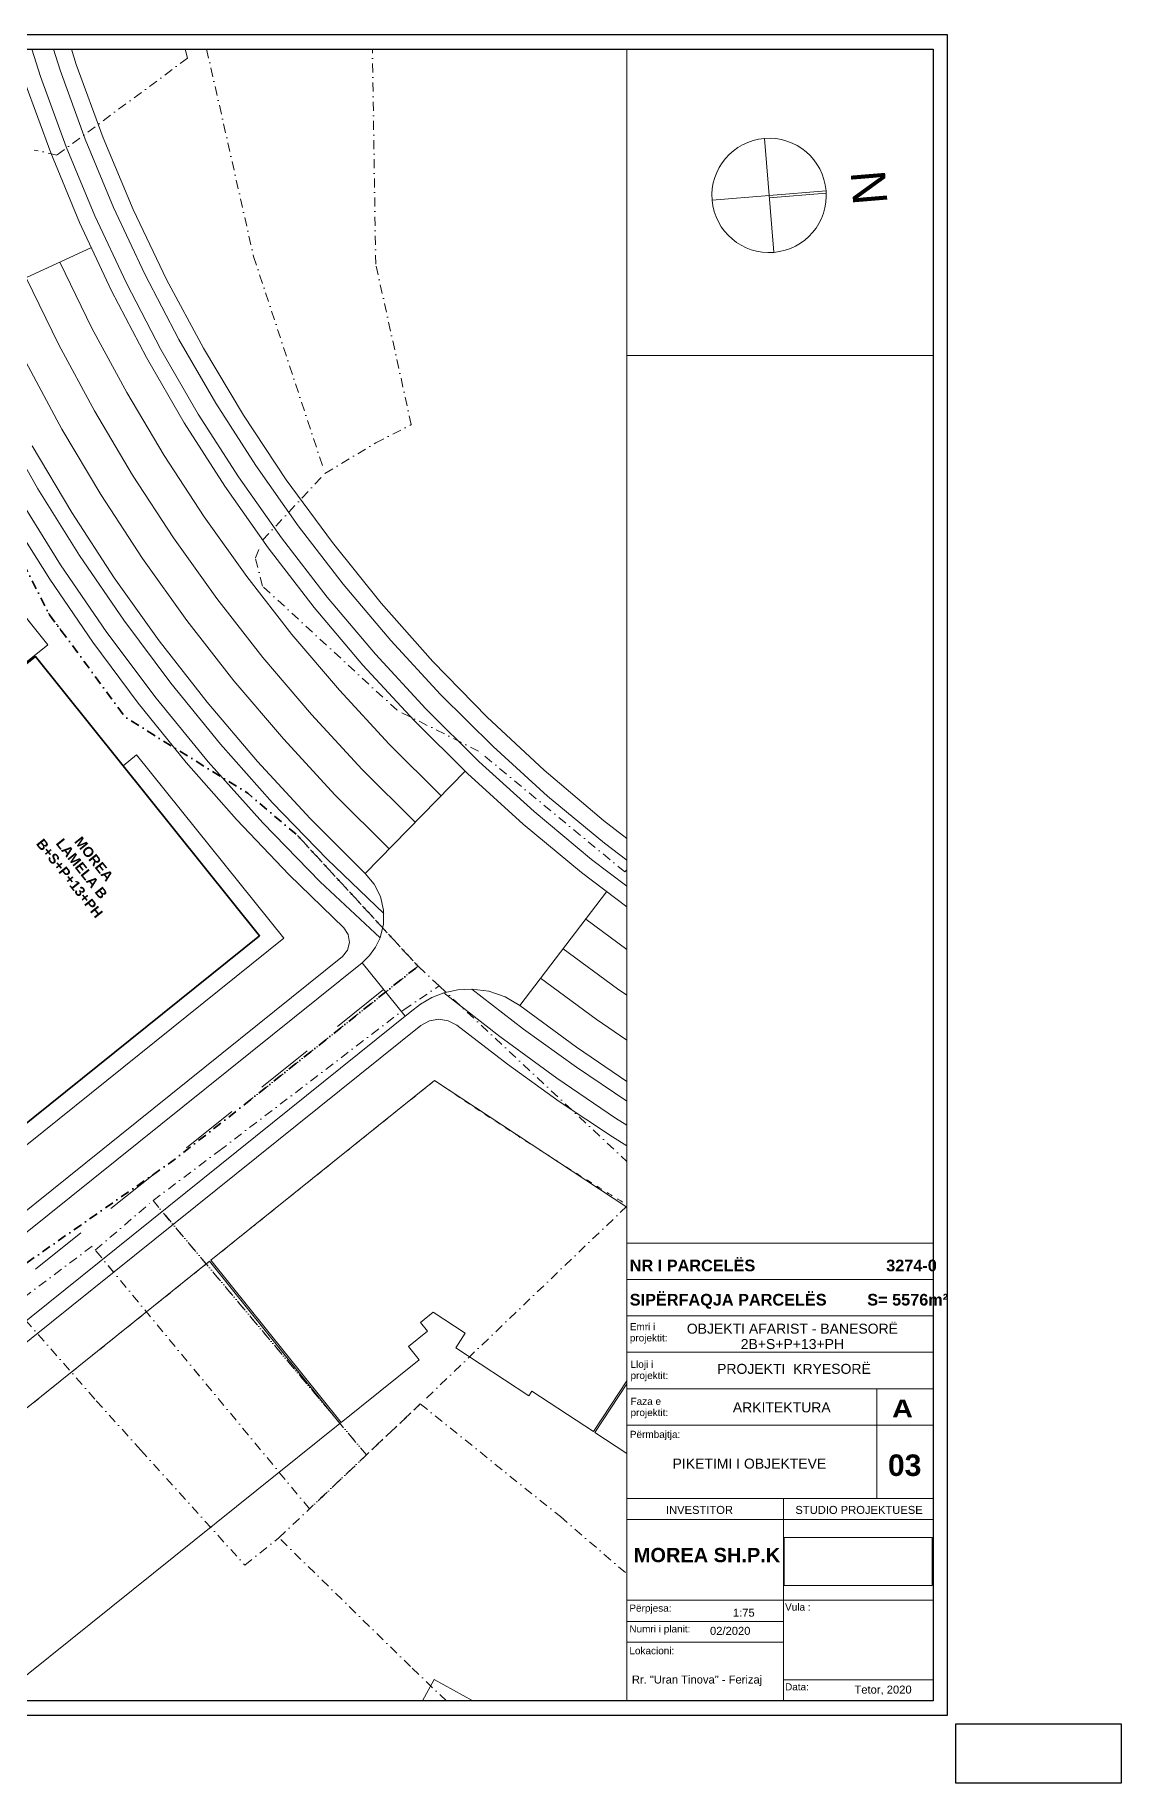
# Model space of a CAD drawing. Header units: centimetres. Extents: x 13137 to 37050, y -49019 to -33132.
# Drawn here: x 27549 to 37050, y -49019 to -33725 of the extents above; entities that cross this region are included whole.
import ezdxf

# ---------------------------------------------------------------- set-up
doc = ezdxf.new("R2010")
doc.units = ezdxf.units.CM
doc.header["$MEASUREMENT"] = 0
doc.header["$XCLIPFRAME"] = 0
doc.linetypes.add('Dashed', pattern=[105.833333, 52.916667, -52.916667])
doc.linetypes.add('Dot & Dashed', pattern=[167.569441, 79.375, -44.097222, 0, -44.097218])
for name, color, linetype, lineweight, true_color in [('A - Bodrumi -1 Polyline_Pen_No__23', 7, 'Continuous', 20, 0xff6600), ('A - Dimensionimi_Pen_No__102', 7, 'Continuous', 13, 0xcccccc), ('A - Fleta_Pen_No__156', 7, 'Continuous', 20, 0x54689e), ('A - Fleta_Pen_No__161', 7, 'Continuous', 13, 0x6a6a6a), ('A - Parcelat_Pen_No__102', 7, 'Continuous', 13, 0xcccccc), ('Drawing & Figure_Pen_No__8', 7, 'Continuous', 35, 0xa80f02)]:
    doc.layers.add(name, color=color, linetype=linetype, lineweight=lineweight, true_color=true_color)
for name, color, linetype, lineweight in [('A - Fleta_Pen_No__1', 7, 'Continuous', 13), ('A - Fleta_Pen_No__42', 8, 'Continuous', 25), ('A - objekti 1 gjendja faktike_Pen_No__2', 8, 'Continuous', 15), ('A - Parcelat gjeodezike_Pen_No__101', 252, 'Continuous', 13), ('A - Parcelat_Pen_No__101', 252, 'Continuous', 13), ('A - Perdhesa Polyine_Pen_No__6', 5, 'Continuous', 35), ('A - Rrugë_Pen_No__1', 7, 'Continuous', 13), ('A- Ndertesat_Pen_No__1', 7, 'Continuous', 13), ('A- Ndertesat_Pen_No__101', 252, 'Continuous', 13), ('AA - Vija ndërtimore_Pen_No__101', 252, 'Continuous', 13)]:
    doc.layers.add(name, color=color, linetype=linetype, lineweight=lineweight)
doc.layers.add('Drawing & Figure', color=7, linetype='Continuous')
doc.styles.add('GENERATED_STYLE_1', font='arial.ttf')
doc.styles.add('GENERATED_STYLE_2', font='arialbd.ttf')
doc.styles.add('GENERATED_STYLE_3', font='')
doc.styles.get('GENERATED_STYLE_3').set_extended_font_data('Arial Black')
picture_1 = doc.add_image_def('image1.bmp', size_in_pixel=(1174, 380))

msp = doc.modelspace()

# ---------------------------------------------------------------- linework, layer by layer
at = {"layer": 'A - Bodrumi -1 Polyline_Pen_No__23', "color": 30, "linetype": 'Continuous', "lineweight": 20, "true_color": 0xff6600}
for points in [[(24120, -37427), (25020, -39269), (25950, -40430), (27661, -39060), (26802, -37987), (26863, -37938), (26132, -36444)], [(24120, -37427), (25020, -39269), (25950, -40430), (27661, -39060), (26770, -37948), (26840, -37892), (26132, -36444)]]:
    msp.add_lwpolyline(points, close=True, dxfattribs=at)
at = {"layer": 'A - Fleta_Pen_No__161', "color": 251, "linetype": 'Continuous', "lineweight": 13, "true_color": 0x6a6a6a}
for p, q in [((34012, -35627), (33930, -34631)), ((34469, -35088), (33473, -35170)), ((33973, -35151), (34471, -35110)), ((32727, -36529), (35406, -36529))]:
    msp.add_line(p, q, dxfattribs=at)
for points in [[(32727, -44612), (32727, -33850)], [(32727, -44294), (35406, -44294)], [(32727, -44612), (35406, -44612)], [(32727, -44931), (32727, -44612)], [(32727, -44931), (35406, -44931)], [(32727, -45250), (32727, -44931)], [(35406, -44931), (32727, -44931)], [(32727, -45570), (32727, -45250)], [(32727, -45250), (35406, -45250)], [(35406, -45250), (32727, -45250)], [(32727, -45889), (32727, -45570)], [(35406, -45570), (32727, -45570)], [(32727, -45570), (35406, -45570)], [(35409, -45570), (32729, -45570)], [(34915, -45570), (34915, -46529)], [(34915, -45570), (34915, -46529)], [(34915, -45570), (35406, -45570)], [(34915, -45889), (34915, -45570)], [(32727, -46529), (32727, -45889)], [(35406, -45889), (32727, -45889)], [(32727, -45889), (34915, -45889)], [(35409, -45889), (32729, -45889)], [(35409, -45889), (32729, -45889)], [(34915, -45889), (35406, -45889)], [(34915, -46529), (34915, -45889)], [(35406, -45889), (34915, -45889)], [(34915, -45889), (34915, -46529)], [(32727, -46714), (32727, -46529)], [(32727, -46714), (32727, -46529)], [(32727, -46529), (34097, -46529)], [(32727, -46529), (34097, -46529)], [(34915, -46529), (32727, -46529)], [(32727, -46714), (32727, -46529)], [(32727, -46714), (32727, -46529)], [(32729, -46529), (35409, -46529)], [(35406, -46529), (32729, -46529)], [(32729, -46529), (35406, -46529)], [(34097, -46529), (35406, -46529)], [(34097, -46529), (34097, -46714)], [(34097, -46529), (34097, -46714)], [(34097, -46714), (34097, -46529)], [(34097, -46529), (34097, -46714)], [(34097, -46807), (34097, -46529)], [(35406, -46529), (34915, -46529)], [(32727, -47439), (32727, -46714)], [(32727, -47439), (32727, -46714)], [(34097, -46714), (32727, -46714)], [(34097, -46714), (32727, -46714)], [(32727, -46714), (34097, -46714)], [(34097, -46714), (35406, -46714)], [(34097, -46714), (34097, -47439)], [(34097, -47439), (34097, -46807)], [(34097, -47322), (34097, -47507)], [(34097, -47322), (34097, -47507)], [(34097, -47507), (34097, -47322)], [(34097, -47419), (32727, -47419)], [(32727, -47624), (32727, -47439)], [(32727, -47624), (32727, -47439)], [(32727, -47624), (32727, -47439)], [(32727, -47624), (32727, -47439)], [(34097, -47419), (35406, -47419)], [(34097, -47507), (34097, -48184)], [(34097, -47787), (34097, -47507)], [(34097, -47605), (32727, -47605)], [(32727, -47605), (34097, -47605)], [(34097, -47605), (32727, -47605)], [(32727, -48300), (32727, -47624)], [(32727, -48300), (32727, -47624)], [(32727, -47787), (34097, -47787)], [(34097, -48300), (34097, -47787)], [(35406, -48117), (34097, -48117)]]:
    msp.add_lwpolyline(points, dxfattribs=at)
for start, end in [(94.694, 274.694), (274.694, 94.694)]:
    msp.add_arc((33971, -35129), 500, start, end, dxfattribs=at)
at = {"layer": 'A - Fleta_Pen_No__42', "color": 8, "linetype": 'Continuous', "lineweight": 25}
for points in [[(14656, -48425), (35531, -48425), (35531, -33725), (14656, -33725)], [(15281, -33850), (35406, -33850), (35406, -48300), (15281, -48300)], [(37050, -49019), (35606, -49019), (35606, -48500), (37050, -48500)]]:
    msp.add_lwpolyline(points, close=True, dxfattribs=at)
at = {"layer": 'A - objekti 1 gjendja faktike_Pen_No__2', "color": 8, "linetype": 'Dot & Dashed', "lineweight": 15}
for points in [[(29847, -40730), (30900, -41872)], [(30900, -41872), (29332, -43123)]]:
    msp.add_lwpolyline(points, dxfattribs=at)
at = {"layer": 'A - Parcelat gjeodezike_Pen_No__101', "color": 252, "linetype": 'Dot & Dashed', "lineweight": 13}
for points in [[(32727, -43972), (30920, -45702), (30449, -46148), (28582, -43923), (29161, -43488), (30775, -42254), (31085, -42045), (32727, -43581)], [(31149, -48300), (30835, -48000), (29683, -46873), (30920, -45702), (32146, -46688), (32727, -47189)]]:
    msp.add_lwpolyline(points, dxfattribs=at)
for points in [[(29951, -46620), (28077, -44356), (28582, -43923), (30449, -46148)], [(29385, -47112), (29683, -46873), (29951, -46620), (28049, -44322), (27357, -44842), (28086, -45675), (28474, -46105)]]:
    msp.add_lwpolyline(points, close=True, dxfattribs=at)
at = {"layer": 'A - Parcelat_Pen_No__101', "color": 252, "linetype": 'Dot & Dashed', "lineweight": 13}
for points in [[(28884, -33929), (27741, -34776)], [(28864, -33850), (28884, -33929)], [(29051, -33850), (29462, -35664)], [(30530, -35730), (30501, -33850)], [(27741, -34776), (27543, -34732)], [(29462, -35664), (30086, -37561)], [(30841, -37134), (30530, -35730)], [(30530, -37295), (30841, -37134)], [(30086, -37561), (30530, -37295)], [(29541, -38146), (30086, -37561)], [(29478, -38301), (29541, -38146)], [(29539, -38547), (29478, -38301)], [(30717, -39633), (29539, -38547)], [(31430, -39991), (30717, -39633)], [(32709, -41048), (31430, -39991)], [(31085, -42045), (30900, -41872)]]:
    msp.add_lwpolyline(points, dxfattribs=at)
at = {"layer": 'A - Parcelat_Pen_No__102', "color": 254, "linetype": 'Dot & Dashed', "lineweight": 13, "true_color": 0xcccccc}
for points in [[(27667, -38784), (27777, -38933)], [(32727, -41029), (32709, -41048)]]:
    msp.add_lwpolyline(points, dxfattribs=at)
at = {"layer": 'A - Perdhesa Polyine_Pen_No__6', "color": 5, "linetype": 'Continuous', "lineweight": 35}
msp.add_lwpolyline([(24980, -43195), (25982, -44443), (29514, -41606), (27554, -39163), (26148, -40293), (27062, -41431), (26870, -41586), (26914, -41641)], close=True, dxfattribs=at)
at = {"layer": 'A - Rrugë_Pen_No__1', "color": 7, "linetype": 'Continuous', "lineweight": 13}
for points in [[(27598, -34090), (27523, -33850)], [(27769, -34033), (27711, -33850)], [(27911, -33984), (27869, -33850)], [(27822, -34704), (27598, -34090)], [(27989, -34638), (27769, -34033)], [(28145, -34624), (27911, -33984)], [(27687, -34757), (27461, -34137)], [(28072, -35307), (27822, -34704)], [(28237, -35234), (27989, -34638)], [(28408, -35251), (28145, -34624)], [(27939, -35366), (27687, -34757)], [(28349, -35898), (28072, -35307)], [(28510, -35818), (28237, -35234)], [(28701, -35866), (28408, -35251)], [(28219, -35963), (27939, -35366)], [(26904, -36110), (28039, -35587)], [(28047, -36290), (27767, -35713)], [(27758, -36437), (27472, -35849)], [(28651, -36477), (28349, -35898)], [(28808, -36390), (28510, -35818)], [(29023, -36466), (28701, -35866)], [(28524, -36547), (28219, -35963)], [(28352, -36854), (28047, -36290)], [(29132, -36948), (28808, -36390)], [(28069, -37013), (27758, -36437)], [(28855, -37118), (28524, -36547)], [(28978, -37042), (28651, -36477)], [(29372, -37051), (29023, -36466)], [(27785, -37173), (27468, -36585)], [(28679, -37405), (28352, -36854)], [(29480, -37491), (29132, -36948)], [(27236, -37099), (27575, -37696)], [(28403, -37576), (28069, -37013)], [(29210, -37673), (28855, -37118)], [(29330, -37592), (28978, -37042)], [(29748, -37618), (29372, -37051)], [(28126, -37747), (27785, -37173)], [(27524, -37320), (27871, -37904)], [(29030, -37942), (28679, -37405)], [(28761, -38124), (28403, -37576)], [(29706, -38126), (29330, -37592)], [(29851, -38019), (29480, -37491)], [(30151, -38167), (29748, -37618)], [(27774, -38360), (27395, -37750)], [(27575, -37696), (27938, -38279)], [(28491, -38306), (28126, -37747)], [(29590, -38212), (29210, -37673)], [(27678, -38487), (27324, -37922)], [(27871, -37904), (28243, -38474)], [(29403, -38464), (29030, -37942)], [(30245, -38529), (29851, -38019)], [(29141, -38656), (28761, -38124)], [(29993, -38734), (29590, -38212)], [(30105, -38643), (29706, -38126)], [(30578, -38697), (30151, -38167)], [(28179, -38953), (27774, -38360)], [(27938, -38279), (28326, -38846)], [(28879, -38849), (28491, -38306)], [(28055, -39037), (27678, -38487)], [(28243, -38474), (28637, -39027)], [(29797, -38969), (29403, -38464)], [(30661, -39022), (30245, -38529)], [(29543, -39172), (29141, -38656)], [(30527, -39142), (30105, -38643)], [(30418, -39238), (29993, -38734)], [(31031, -39206), (30578, -38697)], [(28609, -39528), (28179, -38953)], [(28326, -38846), (28737, -39397)], [(29290, -39375), (28879, -38849)], [(30212, -39458), (29797, -38969)], [(28453, -39571), (28055, -39037)], [(28637, -39027), (29055, -39563)], [(30969, -39621), (30527, -39142)], [(31098, -39496), (30661, -39022)], [(29967, -39671), (29543, -39172)], [(30865, -39722), (30418, -39238)], [(31506, -39693), (31031, -39206)], [(28737, -39397), (29171, -39929)], [(29722, -39884), (29290, -39375)], [(28872, -40089), (28453, -39571)], [(29064, -40084), (28609, -39528)], [(29055, -39563), (29495, -40081)], [(30648, -39929), (30212, -39458)], [(31556, -39950), (31098, -39496)], [(30411, -40152), (29967, -39671)], [(31333, -40187), (30865, -39722)], [(31433, -40081), (30969, -39621)], [(32004, -40158), (31506, -39693)], [(30175, -40375), (29722, -39884)], [(29171, -39929), (29627, -40443)], [(31102, -40381), (30648, -39929)], [(32034, -40384), (31556, -39950)], [(29312, -40590), (28872, -40089)], [(29543, -40619), (29064, -40084)], [(29495, -40081), (29956, -40580)], [(30875, -40613), (30411, -40152)], [(30438, -41060), (31312, -40166)], [(31821, -40630), (31333, -40187)], [(31916, -40520), (31433, -40081)], [(32523, -40599), (32004, -40158)], [(29627, -40443), (30104, -40937)], [(30648, -40846), (30175, -40375)], [(32418, -40938), (31916, -40520)], [(32530, -40796), (32034, -40384)], [(29772, -41073), (29312, -40590)], [(30045, -41133), (29543, -40619)], [(29956, -40580), (30438, -41060)], [(32329, -41052), (31821, -40630)], [(32727, -40756), (32523, -40599)], [(32727, -40946), (32530, -40796)], [(30104, -40937), (30602, -41411)], [(32727, -41172), (32418, -40938)], [(30251, -41537), (29772, -41073)], [(30568, -41624), (30045, -41133)], [(30438, -41060), (30517, -41154)], [(32727, -41354), (32329, -41052)], [(30517, -41154), (30572, -41263)], [(30572, -41263), (30599, -41383)], [(31790, -42216), (32549, -41223)], [(30599, -41383), (30598, -41505)], [(30289, -41595), (30251, -41537)], [(30301, -41665), (30289, -41595)], [(30598, -41505), (30568, -41624)], [(32727, -41727), (32367, -41462)], [(30239, -41788), (30283, -41733)], [(30283, -41733), (30301, -41665)], [(30476, -41779), (30529, -41706)], [(30529, -41706), (30568, -41624)], [(32645, -42070), (32169, -41720)], [(24838, -46126), (30239, -41788)], [(24934, -46241), (30412, -41842)], [(30412, -41842), (30476, -41779)], [(30412, -41842), (30787, -42310)], [(32458, -42336), (31972, -41978)], [(30195, -42401), (30599, -42076)], [(30832, -42274), (30922, -42204)], [(30922, -42204), (31021, -42147)], [(31021, -42147), (31127, -42105)], [(31127, -42105), (31248, -42079)], [(31127, -42105), (31615, -42487)], [(31248, -42079), (31372, -42072)], [(31372, -42072), (31822, -42423)], [(31372, -42072), (31520, -42092)], [(31520, -42092), (31661, -42141)], [(31661, -42141), (31790, -42216)], [(32727, -42125), (32645, -42070)], [(25089, -46887), (30832, -42274)], [(30926, -42391), (31000, -42349)], [(31000, -42349), (31082, -42335)], [(31082, -42335), (31165, -42349)], [(31165, -42349), (31239, -42389)], [(31790, -42216), (32286, -42581)], [(32727, -42518), (32458, -42336)], [(25187, -47000), (30926, -42391)], [(31239, -42389), (31682, -42730)], [(31615, -42487), (32115, -42852)], [(31822, -42423), (32285, -42757)], [(29535, -42931), (29931, -42613)], [(32286, -42581), (32727, -42880)], [(31682, -42730), (32136, -43056)], [(32285, -42757), (32727, -43054)], [(32115, -42852), (32628, -43201)], [(32136, -43056), (32600, -43366)], [(28875, -43461), (29271, -43143)], [(32628, -43201), (32727, -43264)], [(32600, -43366), (32727, -43445)], [(28214, -43991), (28611, -43673)], [(27554, -44522), (27950, -44204)]]:
    msp.add_lwpolyline(points, dxfattribs=at)
at = {"layer": 'A- Ndertesat_Pen_No__1', "color": 7, "linetype": 'Continuous', "lineweight": 13, "flags": 128}
msp.add_lwpolyline([(26076, -44560), (29725, -41628), (28437, -40024), (28320, -40118), (27554, -39163), (26148, -40293), (27063, -41431), (26862, -41591), (26810, -41526), (24883, -43074)], close=True, dxfattribs=at)
at = {"layer": 'A- Ndertesat_Pen_No__101', "color": 252, "linetype": 'Continuous', "lineweight": 13, "flags": 128}
for points in [[(32727, -43980), (31045, -42873), (29088, -44444), (30228, -45863), (30910, -45315), (30816, -45198), (30983, -45064), (30923, -44989), (31033, -44900), (31313, -45084), (31230, -45210), (31869, -45630), (31897, -45589), (32435, -45943), (32727, -45500)], [(32727, -45527), (32448, -45951), (32727, -46135)], [(31381, -48300), (31041, -48113), (30938, -48300)]]:
    msp.add_lwpolyline(points, dxfattribs=at)
msp.add_lwpolyline([(29076, -44454), (30216, -45873), (27312, -48205), (25630, -47221)], close=True, dxfattribs=at)
at = {"layer": 'AA - Vija ndërtimore_Pen_No__101', "color": 252, "linetype": 'Dashed', "lineweight": 13}
msp.add_lwpolyline([(32727, -43959, -0.011286), (31045, -42873), (25520, -47310, 0.013972), (25451, -47464)], format="xyb", dxfattribs=at)
at = {"layer": 'Drawing & Figure_Pen_No__8', "color": 14, "linetype": 'Dot & Dashed', "lineweight": 35, "true_color": 0xa80f02, "flags": 128}
msp.add_lwpolyline([(22268, -37798), (23310, -37274), (24021, -36909), (24561, -36582), (24856, -36463), (24826, -36404), (25841, -35900), (26178, -35750), (26797, -37057), (27667, -38784), (27777, -38933), (27997, -39231), (28340, -39695), (29410, -40359), (29847, -40730), (30900, -41872), (29332, -43123), (28748, -43581), (27523, -44435), (26294, -45327), (25047, -44304), (23719, -43211), (23539, -42764), (23227, -42451), (22223, -41542), (21845, -41025), (21527, -41024), (21268, -40989), (20244, -40847), (19444, -40741), (19106, -40682), (19114, -40456), (19451, -38787), (19482, -38820), (19501, -38841), (19508, -38849), (19606, -38958), (21061, -38222), (21907, -37794)], close=True, dxfattribs=at)

# ---------------------------------------------------------------- texts
at = {"layer": 'A - Dimensionimi_Pen_No__102', "color": 254, "linetype": 'Continuous', "lineweight": 13, "true_color": 0xcccccc, "insert": (27817, -41132), "char_height": 87.5, "attachment_point": 8, "rotation": 308.6929, "line_spacing_factor": 0.933377, "style": 'GENERATED_STYLE_2'}
msp.add_mtext('\\A1;MOREA\\PLAMELA B\\PB+S+P+13+PH', dxfattribs=at)
at = {"layer": 'A - Fleta_Pen_No__1', "color": 7, "linetype": 'Continuous', "lineweight": 13}
for s, insert, char_height, attachment_point, style in [('\\A1;NR I PARCELËS                             3274-0', (32752, -44543), 101.79, 7, 'GENERATED_STYLE_2'), ('\\A1;SIPËRFAQJA PARCELËS         S= 5576m²', (32752, -44870), 101.79, 7, 'GENERATED_STYLE_2'), ('\\A1;PROJEKTI  KRYESORË', (33516, -45440), 87.5, 7, 'GENERATED_STYLE_1'), ('\\A1;ARKITEKTURA', (33654, -45777), 87.5, 7, 'GENERATED_STYLE_1'), ('\\A1;A', (35138, -45820), 156.8, 8, 'GENERATED_STYLE_3'), ('\\A1;Përmbajtja:', (32753, -46018), 62.5, 7, 'GENERATED_STYLE_1'), ('\\A1;PIKETIMI I OBJEKTEVE', (33799, -46269), 87.5, 8, 'GENERATED_STYLE_1'), ('\\A1;03', (35011, -46335), 188.1, 7, 'GENERATED_STYLE_2'), ('\\A1;INVESTITOR', (33362, -46665), 70, 8, 'GENERATED_STYLE_1'), ('\\A1;STUDIO PROJEKTUESE', (34758, -46665), 70, 8, 'GENERATED_STYLE_1'), ('\\A1;MOREA SH.P.K', (33428, -47088), 125, 8, 'GENERATED_STYLE_2'), ('\\A1;Përpjesa:', (32749, -47538), 62.5, 7, 'GENERATED_STYLE_1'), ('\\A1;1:75', (33750, -47564), 70, 8, 'GENERATED_STYLE_1'), ('\\A1;Vula :', (34111, -47511), 62.5, 7, 'GENERATED_STYLE_1'), ('\\A1;Numri i planit:', (32749, -47720), 62.5, 7, 'GENERATED_STYLE_1'), ('\\A1;02/2020', (33631, -47723), 70, 8, 'GENERATED_STYLE_1'), ('\\A1;Lokacioni:', (32749, -47893), 62.5, 7, 'GENERATED_STYLE_1'), ('\\A1;Rr. "Uran Tinova" - Ferizaj', (33341, -48169), 70, 8, 'GENERATED_STYLE_1'), ('\\A1;Data:', (34111, -48209), 62.5, 7, 'GENERATED_STYLE_1'), ('\\A1;Tetor, 2020', (34968, -48249), 70, 8, 'GENERATED_STYLE_1')]:
    msp.add_mtext(s, dxfattribs=dict(at, insert=insert, char_height=char_height, attachment_point=attachment_point, style=style))
at = {"layer": 'A - Fleta_Pen_No__1', "color": 7, "linetype": 'Continuous', "lineweight": 13, "char_height": 62.5, "attachment_point": 7, "line_spacing_factor": 0.940037, "style": 'GENERATED_STYLE_1'}
for s, insert, width in [('\\A1;Emri i projektit:', (32753, -45174), 368.5), ('\\A1;Lloji i projektit:', (32759, -45503), 394.77), ('\\A1;Faza e projektit:', (32759, -45827), 394.77)]:
    msp.add_mtext(s, dxfattribs=dict(at, insert=insert, width=width))
at = {"layer": 'A - Fleta_Pen_No__156', "color": 165, "linetype": 'Continuous', "lineweight": 20, "true_color": 0x54689e, "insert": (34175, -45223), "char_height": 87.5, "attachment_point": 8, "line_spacing_factor": 0.921608, "style": 'GENERATED_STYLE_1'}
msp.add_mtext('\\A1;OBJEKTI AFARIST - BANESORË\\P2B+S+P+13+PH', dxfattribs=at)
at = {"layer": 'A - Fleta_Pen_No__161', "color": 251, "linetype": 'Continuous', "lineweight": 13, "true_color": 0x6a6a6a, "insert": (34684, -34922), "char_height": 300, "attachment_point": 7, "rotation": 274.694, "style": 'GENERATED_STYLE_1'}
msp.add_mtext('\\A1;N', dxfattribs=at)

# ---------------------------------------------------------------- pictures from other files: only their frames are drawn
at = {"layer": 'Drawing & Figure', "linetype": 'Continuous', "lineweight": 0}
image = msp.add_image(picture_1, insert=(34103, -47289), size_in_units=(1296, 420), dxfattribs=at)
image.set_boundary_path([(-0.5, -0.5), (1173.5, 379.5)])

doc.saveas('drawing.dxf')
